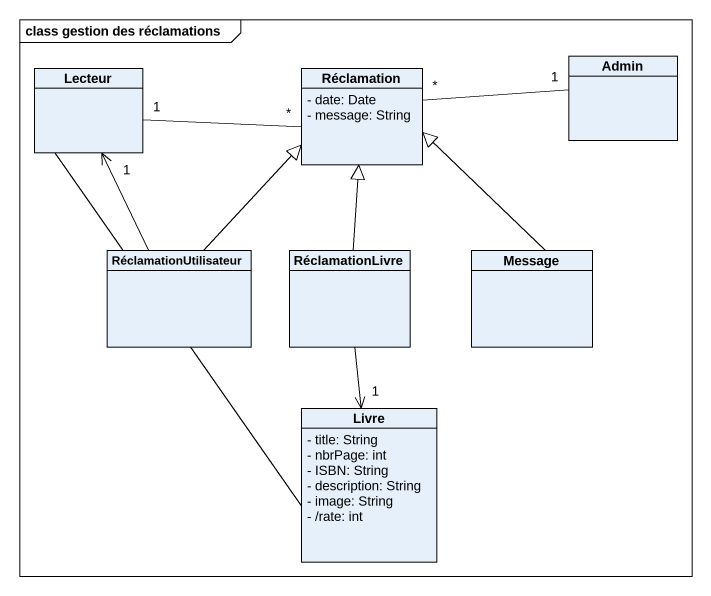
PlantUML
@startuml
mainframe class gestion des réclamations
hide circle
hide empty members
skinparam classAttributeIconSize 0
class Lecteur
class Réclamation {
  - date: Date
  - message: String
}
class Admin
class RéclamationUtilisateur
class RéclamationLivre
class Message
class Livre {
  - title: String
  - nbrPage: int
  - ISBN: String
  - description: String
  - image: String
  - /rate: int
}
Lecteur "1" -right- "*" Réclamation
Lecteur -- Livre
Admin "1" -left- "*" Réclamation
RéclamationUtilisateur -up-> "1" Lecteur
RéclamationUtilisateur -up-|> Réclamation
RéclamationLivre -up-|> Réclamation
RéclamationLivre --> "1" Livre
Message -up-|> Réclamation
@enduml
